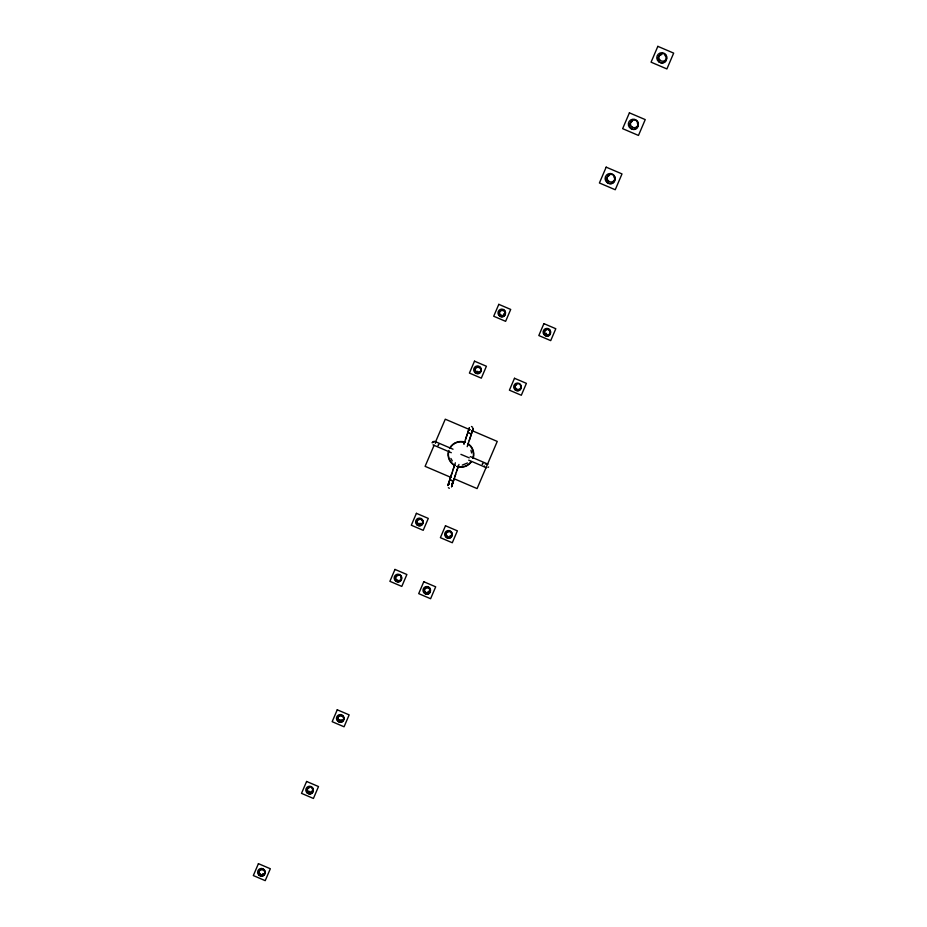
<?xml version="1.0" encoding="UTF-8"?>
<svg xmlns="http://www.w3.org/2000/svg" width="927" height="927" viewBox="0 0 927 927"><rect width="100%" height="100%" fill="white"/><g stroke="black" fill="none" stroke-linecap="round" stroke-linejoin="round"><path stroke-width="1.39" d="M432.005 442.758L433.477 441.414M447.868 485.551L451.959 473.187M468.795 429.468C470.8 423.674 465.134 440.441 464.068 443.697M472.295 431.31L472.515 430.615L472.307 431.206M448.911 482.307L448.575 483.361M448.992 482.167L447.903 485.435L448.32 484.137M452.283 484.543L451.565 486.779M452.585 483.616L455.655 474.404M472.48 430.731L473.094 428.923L467.764 444.914M468.506 430.302L467.556 433.233M472.202 431.518L471.252 434.45M451.125 475.621L452.712 470.754M463.929 444.276L464.751 441.75M467.266 434.195L466.026 437.938M454.821 476.837L456.408 471.982M467.185 446.675L468.448 442.967M470.962 435.412L469.236 440.626M452.596 471.229L453.384 468.714M451.994 485.435L451.6 486.663L452.689 483.396M456.293 472.446L457.081 469.943M449.016 481.947L450.244 478.251M453.222 469.363L454.659 464.879M452.712 483.164L453.94 479.479M456.918 470.58L458.355 466.096M450.418 477.822L450.684 477.023M453.57 468.297L455.354 462.805M465.539 439.41L465.771 438.68M457.266 469.514L458.969 464.427M454.114 479.039L454.381 478.251M484.149 466.605L484.392 465.957M434.149 445.192L425.099 466.351L451.101 477.463M435.18 442.77L445.273 419.189L469.966 429.757M485.273 463.906L485.794 463.79M432.747 442.654L433.454 441.75M488.633 466.976L487.95 467.475M435.447 442.596L435.783 442.399A2.283 2.039 -66.8 0 0 435.493 442.619M467.463 462.99L462.26 465.111M469.618 429.664L468.749 430.024L469.433 430.198M469.352 429.502L469.062 429.479A2.294 1.101 18.6 0 1 469.363 429.433L469.676 429.56M449.386 488.286L448.378 487.729M471.449 426.478L472.724 427.37M471.542 430.893L471.97 430.661M460.916 454.357L469.294 457.88M472.295 430.742L497.254 441.426L477.092 488.587L453.697 478.575M434.531 441.298L453.036 449.213M470.256 456.582L487.95 464.149M433.002 444.879L451.333 452.724M468.726 460.163L486.42 467.729M451.785 483.349L452.422 483.674M449.236 483.975L448.9 483.407L449.213 484.01M450.881 458.436L452.283 460.893M470.951 450.267L471.669 453.013M468.622 444.439A12.549 12.549 0 0 1 472.863 458.205M470.823 462.063A12.549 12.549 0 0 1 457.057 466.304M455.053 465.447A12.549 12.549 0 0 1 448.969 450.499M449.815 448.483A12.549 12.549 0 0 1 464.775 442.411M468.819 444.195A12.862 12.862 0 0 1 473.164 458.309M471.067 462.249A12.862 12.862 0 0 1 456.965 466.594M454.902 465.725A12.862 12.862 0 0 1 448.181 452.596M449.549 448.344A12.862 12.862 0 0 1 464.867 442.109M520.36 385.725A3.187 3.187 0 0 1 519.491 390.348A3.187 3.187 0 0 1 514.96 389.073A3.187 3.187 0 0 1 516.617 384.67M477.88 371.449A1.669 1.669 0 0 1 477.463 371.333M480.765 369.34A3.187 3.187 0 0 1 479.247 373.372A3.187 3.187 0 0 1 475.099 372.214A3.187 3.187 0 0 1 475.899 367.973M476.617 367.567A3.187 3.187 0 0 1 479.062 367.602M479.78 368.019A3.187 3.187 0 0 1 480.36 368.622M502.237 316.675A3.801 3.801 0 0 1 498.181 311.727A3.801 3.801 0 0 1 504.381 310.139A3.801 3.801 0 0 1 503.199 316.431M504.659 311.796A3.187 3.187 0 0 1 503.546 316.547A3.187 3.187 0 0 1 499.05 314.635A3.187 3.187 0 0 1 501.727 310.545M502.561 310.557A3.187 3.187 0 0 1 504.079 311.205M503.964 313.627A1.669 1.669 0 0 1 503.732 314.01M546.351 335.956A3.801 3.801 0 0 1 543.709 330.116A3.801 3.801 0 0 1 550.105 330.197A3.801 3.801 0 0 1 547.336 335.968M550.163 331.808A3.187 3.187 0 0 1 548.135 336.049A3.187 3.187 0 0 1 544.079 333.65A3.187 3.187 0 0 1 546.826 329.827M548.46 330.058A3.187 3.187 0 0 1 549.757 331.078M546.49 333.569A1.669 1.669 0 0 1 546.177 333.257M613.964 177.057A4.241 4.241 0 0 1 612.805 183.198A4.241 4.241 0 0 1 606.791 181.518A4.241 4.241 0 0 1 608.993 175.666M632.654 129.224A5.052 5.052 0 0 1 629.155 121.46A5.052 5.052 0 0 1 637.66 121.564A5.052 5.052 0 0 1 633.975 129.235M637.197 122.746A4.241 4.241 0 0 1 636.038 128.888A4.241 4.241 0 0 1 630.012 127.196A4.241 4.241 0 0 1 632.226 121.344M666.165 57.219A4.241 4.241 0 0 1 663.465 62.862A4.241 4.241 0 0 1 658.089 59.676A4.241 4.241 0 0 1 661.727 54.589M664.856 55.469A4.241 4.241 0 0 1 665.632 56.257M451.947 534.74A3.187 3.187 0 0 1 449.166 538.286A3.187 3.187 0 0 1 445.62 535.505A3.187 3.187 0 0 1 448.401 531.959M450.035 532.191A3.187 3.187 0 0 1 451.333 533.21M450.418 535.412A1.669 1.669 0 0 1 450.105 535.725M447.926 538.077A3.801 3.801 0 0 1 445.284 532.249A3.801 3.801 0 0 1 451.692 532.318A3.801 3.801 0 0 1 448.923 538.089M421.669 520.174A3.187 3.187 0 0 1 421.831 525.053A3.187 3.187 0 0 1 416.999 524.369A3.187 3.187 0 0 1 418.517 519.723M419.328 519.514A3.187 3.187 0 0 1 420.151 519.526M421.02 523.28A1.669 1.669 0 0 1 420.221 523.604M419.363 523.488A1.669 1.669 0 0 1 418.981 523.257M400.835 576.872A3.187 3.187 0 0 1 399.722 581.623A3.187 3.187 0 0 1 395.226 579.699A3.187 3.187 0 0 1 397.903 575.609M398.413 581.75A3.801 3.801 0 0 1 394.357 576.803A3.801 3.801 0 0 1 400.557 575.215A3.801 3.801 0 0 1 399.375 581.507M429.062 588.599A3.187 3.187 0 0 1 429.004 593.651A3.187 3.187 0 0 1 424.137 592.283A3.187 3.187 0 0 1 426.721 587.938M427.544 587.95A3.187 3.187 0 0 1 428.355 588.17M428.193 593.825A3.801 3.801 0 0 1 422.99 590.093A3.801 3.801 0 0 1 428.564 586.953A3.801 3.801 0 0 1 429.05 593.338M428.946 591.02A1.669 1.669 0 0 1 428.726 591.403M428.031 591.924A1.669 1.669 0 0 1 427.614 592.029M343.523 717.962A3.187 3.187 0 0 1 340.939 722.318A3.187 3.187 0 0 1 337.405 718.692A3.187 3.187 0 0 1 341.82 716.223M342.526 716.641A3.187 3.187 0 0 1 343.117 717.243M341.878 719.758A1.669 1.669 0 0 1 341.495 719.966M340.638 720.07A1.669 1.669 0 0 1 339.838 719.734M311.878 788.321A3.187 3.187 0 0 1 311.82 793.373A3.187 3.187 0 0 1 306.953 792.006A3.187 3.187 0 0 1 309.525 787.66M311.542 791.125A1.669 1.669 0 0 1 310.846 791.646M309.189 791.403A1.669 1.669 0 0 1 308.888 791.09M264.682 871.832A3.187 3.187 0 0 1 263.164 875.864A3.187 3.187 0 0 1 259.015 874.706A3.187 3.187 0 0 1 259.815 870.465M260.533 870.059A3.187 3.187 0 0 1 262.978 870.094M263.697 870.511A3.187 3.187 0 0 1 264.276 871.113M263.036 873.628A1.669 1.669 0 0 1 262.654 873.837M486.212 463.662L486.188 463.952A2.294 0.869 -66.8 0 0 486.212 463.651L486.212 463.651M482.341 464.288L482.782 463.384L482.341 464.288M438.645 444.497L438.147 445.655L438.645 444.508M452.422 484.045L452.631 483.442L452.446 484.01M469.363 427.868L469.039 428.842L469.363 427.857M473.06 429.085L472.735 430.058L473.06 429.074M258.424 863.663L253.326 875.563L265.226 880.65L270.325 868.75L258.424 863.663M474.508 361.171L469.41 373.071L481.31 378.158L486.408 366.258L474.508 361.171M498.807 304.346L493.709 316.246L505.621 321.333L510.707 309.433L498.807 304.346M416.397 513.326L411.31 525.227L423.21 530.314L428.297 518.413L416.397 513.326M394.983 569.421L389.896 581.322L401.797 586.409L406.883 574.508L394.983 569.421M306.605 781.461L301.518 793.361L313.419 798.46L318.506 786.548L306.605 781.461M337.254 709.792L332.167 721.693L344.068 726.78L349.155 714.879L337.254 709.792M445.481 525.76L440.395 537.66L452.295 542.747L457.382 530.847L445.481 525.76M423.79 581.739L418.703 593.639L430.603 598.726L435.69 586.826L423.79 581.739M514.497 378.274L509.41 390.174L521.31 395.261L526.409 383.361L514.497 378.274M606.177 167.15L599.41 182.978L615.238 189.745L622.005 173.917L606.177 167.15M629.41 112.839L622.643 128.668L638.471 135.435L645.238 119.606L629.41 112.839M657.846 46.35L651.067 62.179L666.895 68.946L673.674 53.117L657.846 46.35M543.906 323.639L538.819 335.539L550.719 340.626L555.806 328.726L543.906 323.639M435.875 442.434L435.69 442.7A2.294 0.869 -66.8 0 1 436.084 442.214L435.875 442.434M451.252 480.313L452.202 480.684L451.252 480.313M470.209 433.523L469.016 433.129L470.198 433.512M515.145 389.827A3.801 3.801 0 0 0 521.241 387.382A3.801 3.801 0 0 0 516.072 383.315A3.801 3.801 0 0 0 515.145 389.827M516.362 388.853A2.897 2.897 0 0 0 521.009 386.988A2.897 2.897 0 0 0 517.069 383.882A2.897 2.897 0 0 0 516.362 388.853M476.362 371.739A2.897 2.897 0 0 0 481.009 369.873A2.897 2.897 0 0 0 477.069 366.779A2.897 2.897 0 0 0 476.362 371.739M475.145 372.712A3.801 3.801 0 0 0 481.24 370.267A3.801 3.801 0 0 0 476.072 366.211A3.801 3.801 0 0 0 475.145 372.712M500.661 314.925A2.897 2.897 0 0 0 505.308 313.059A2.897 2.897 0 0 0 501.368 309.966A2.897 2.897 0 0 0 500.661 314.925M545.76 334.207A2.897 2.897 0 0 0 550.406 332.341A2.897 2.897 0 0 0 546.466 329.247A2.897 2.897 0 0 0 545.76 334.207M607.023 182.515A5.052 5.052 0 0 0 615.146 179.259A5.052 5.052 0 0 0 608.263 173.859A5.052 5.052 0 0 0 607.023 182.515M608.645 181.217A3.847 3.847 0 0 0 614.833 178.737A3.847 3.847 0 0 0 609.595 174.612A3.847 3.847 0 0 0 608.645 181.217M631.878 126.895A3.847 3.847 0 0 0 638.066 124.415A3.847 3.847 0 0 0 632.817 120.301A3.847 3.847 0 0 0 631.878 126.895M658.691 61.703A5.052 5.052 0 0 0 666.803 58.459A5.052 5.052 0 0 0 659.931 53.059A5.052 5.052 0 0 0 658.691 61.703M660.302 60.417A3.847 3.847 0 0 0 666.49 57.938A3.847 3.847 0 0 0 661.252 53.812A3.847 3.847 0 0 0 660.302 60.417M447.335 536.339A2.897 2.897 0 0 0 451.994 534.473A2.897 2.897 0 0 0 448.054 531.368A2.897 2.897 0 0 0 447.335 536.339M417.046 524.867A3.801 3.801 0 0 0 423.141 522.422A3.801 3.801 0 0 0 417.973 518.367A3.801 3.801 0 0 0 417.046 524.867M418.251 523.894A2.897 2.897 0 0 0 422.909 522.028A2.897 2.897 0 0 0 418.969 518.935A2.897 2.897 0 0 0 418.251 523.894M396.837 579.989A2.897 2.897 0 0 0 401.484 578.124A2.897 2.897 0 0 0 397.544 575.03A2.897 2.897 0 0 0 396.837 579.989M425.644 592.318A2.897 2.897 0 0 0 430.302 590.453A2.897 2.897 0 0 0 426.362 587.359A2.897 2.897 0 0 0 425.644 592.318M337.892 721.333A3.801 3.801 0 0 0 343.998 718.888A3.801 3.801 0 0 0 338.83 714.833A3.801 3.801 0 0 0 337.892 721.333M339.108 720.36A2.897 2.897 0 0 0 343.766 718.495A2.897 2.897 0 0 0 339.827 715.401A2.897 2.897 0 0 0 339.108 720.36M307.243 793.014A3.801 3.801 0 0 0 313.349 790.569A3.801 3.801 0 0 0 308.181 786.502A3.801 3.801 0 0 0 307.243 793.014M308.459 792.04A2.897 2.897 0 0 0 313.117 790.175A2.897 2.897 0 0 0 309.166 787.081A2.897 2.897 0 0 0 308.459 792.04M259.062 875.204A3.801 3.801 0 0 0 265.157 872.759A3.801 3.801 0 0 0 259.989 868.703A3.801 3.801 0 0 0 259.062 875.204M260.278 874.231A2.897 2.897 0 0 0 264.925 872.365A2.897 2.897 0 0 0 260.985 869.271A2.897 2.897 0 0 0 260.278 874.231"/></g></svg>
